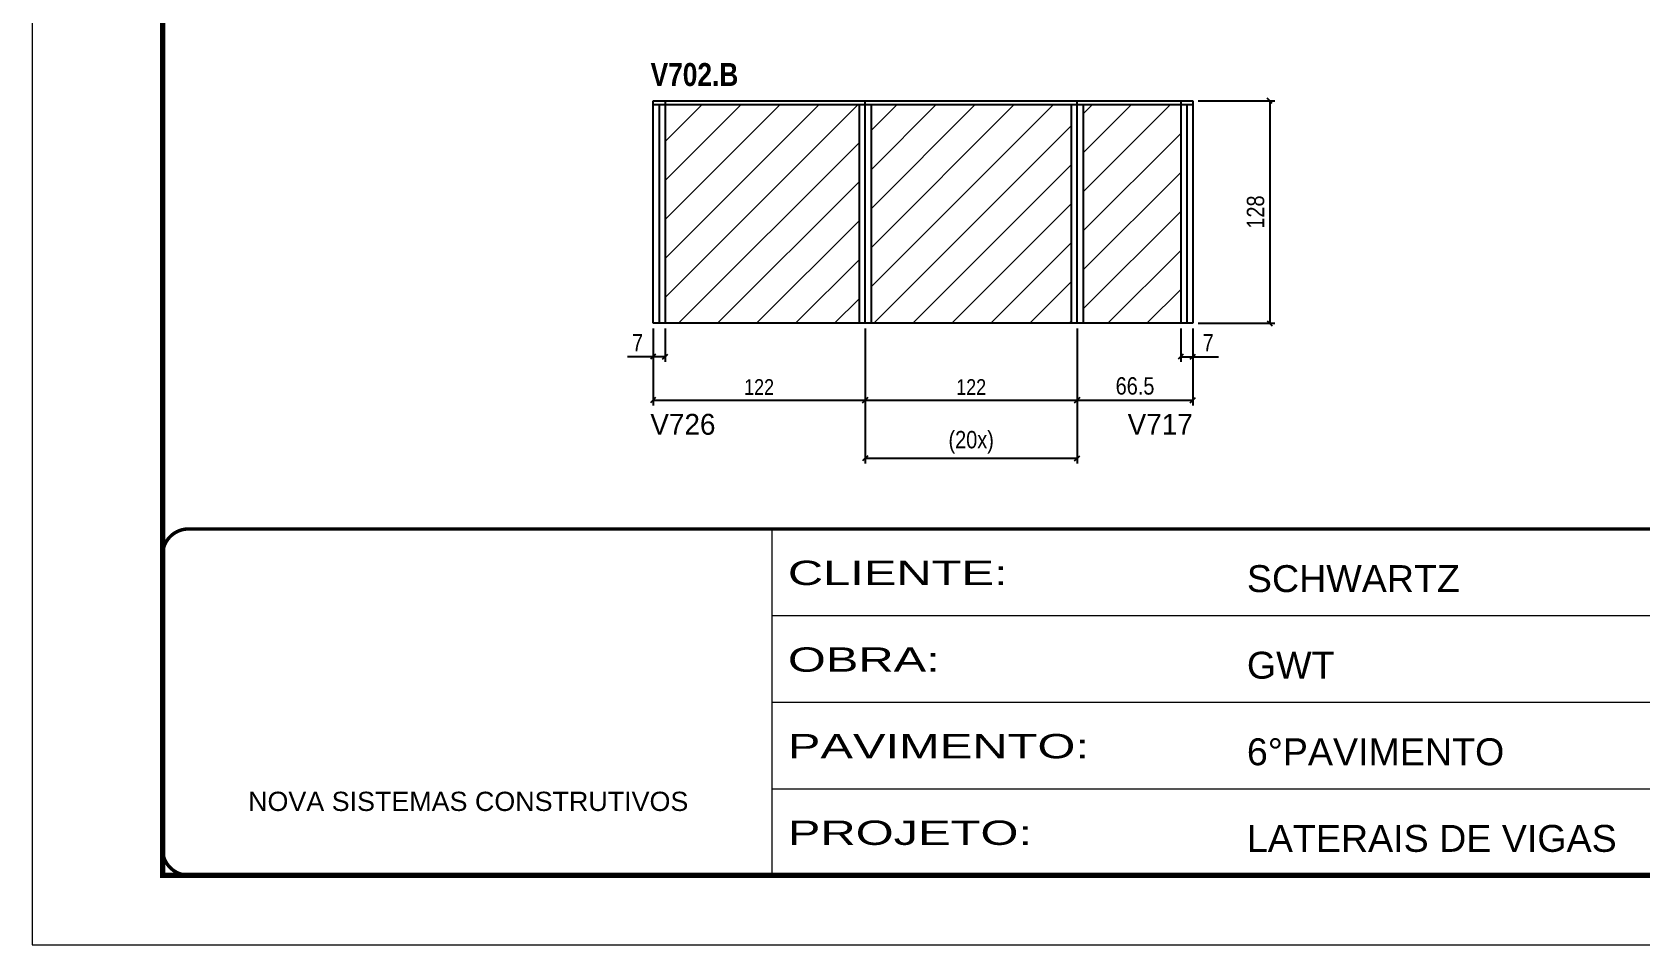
# Model space of a CAD drawing. Extents: x 13154 to 22413, y 1253 to 30260.
# Drawn here: x 16338 to 17263, y 27671 to 28196 of the extents above; entities that cross this region are included whole.
import ezdxf

# ---------------------------------------------------------------- set-up
doc = ezdxf.new("R2010")
doc.units = 0
for name, pattern in [('CONTINUO', [0]), ('DASHED', [0.75, 0.5, -0.25]), ('HIDDEN', [0.375, 0.25, -0.125])]:
    doc.linetypes.add(name, pattern=pattern)
for name, color, linetype in [('5', 5, 'Continuous'), ('COTA', 241, 'Continuous'), ('NOMENCLATURA', 7, 'Continuous'), ('Painéis', 200, 'Continuous'), ('SARR_2.2x7', 40, 'Continuous'), ('SARR_3.5x7', 81, 'Continuous')]:
    doc.layers.add(name, color=color, linetype=linetype)
for name, color, linetype, lineweight in [('Folhas', 255, 'Continuous', 9), ('Hachura', 251, 'Continuous', 9), ('SARRAFO DE PRESSAO', 251, 'DASHED', 9)]:
    doc.layers.add(name, color=color, linetype=linetype, lineweight=lineweight)
doc.styles.add('ARIAL', font='arial.ttf')
doc.styles.add('COTA TECNICA', font='techl___.ttf', dxfattribs={"height": 10})
doc.styles.add('COTA TECNICA-50', font='techl___.ttf', dxfattribs={"height": 9})
doc.styles.add('ROMAS860', font='ROMAS860.SHX')
doc.styles.add('TECNICA', font='techb___.ttf', dxfattribs={"height": 10})
doc.styles.add('Tecnologia', font='')
doc.styles.get('Tecnologia').set_extended_font_data('Forgotten Futurist')
doc.dimstyles.new('COTA PAINEL-50', dxfattribs={"dimtxt": 9, "dimasz": 3, "dimexe": 3, "dimexo": 3, "dimgap": 3, "dimtad": 1, "dimdec": 1, "dimzin": 12, "dimdsep": 46, "dimtxsty": 'COTA TECNICA-50', "dimblk1": 'OBLIQUE', "dimblk2": 'OBLIQUE', "dimsah": 1, "dimcen": 0.9, "dimclrd": 4, "dimclre": 4, "dimclrt": 240, "dimadec": 1, "dimazin": 3, "dimtfac": 1, "dimtdec": 1, "dimtmove": 0, "dimatfit": 3, "dimfxl": 1, "dimtolj": 1, "dimtzin": 12, "dimarcsym": 0})
doc.dimstyles.new('PAINEL', dxfattribs={"dimtxt": 10, "dimasz": 3, "dimexe": 3, "dimexo": 3, "dimgap": 3, "dimtad": 1, "dimdec": 1, "dimzin": 12, "dimdsep": 46, "dimtxsty": 'COTA TECNICA', "dimblk1": 'OBLIQUE', "dimblk2": 'OBLIQUE', "dimsah": 1, "dimcen": 0.9, "dimclrd": 4, "dimclre": 4, "dimclrt": 240, "dimadec": 1, "dimazin": 3, "dimtfac": 1, "dimtdec": 1, "dimtmove": 0, "dimatfit": 3, "dimfxl": 1, "dimtolj": 1, "dimtzin": 12, "dimarcsym": 0})

# ---------------------------------------------------------------- blocks, each defined once
blk = doc.blocks.new('9999999999')
at = {"color": 30, "linetype": 'CONTINUO'}
for p, q in [((98564.56, 34230.21), (98564.56, 34429.45)), ((98564.56, 34379.64), (99583.98, 34379.64)), ((98564.56, 34329.83), (99487.98, 34329.83)), ((98564.56, 34280.02), (99487.98, 34280.02))]:
    blk.add_line(p, q, dxfattribs=at)
at = {"color": 30, "linetype": 'CONTINUO', "const_width": 2}
blk.add_lwpolyline([(99583.98, 34230.21), (99583.98, 34414.45, 0.414214), (99568.98, 34429.45), (98228.98, 34429.45, 0.414214), (98213.98, 34414.45), (98213.98, 34245.21, 0.414214), (98228.98, 34230.21), (99583.98, 34230.21)], format="xyb", dxfattribs=at)
at = {"layer": 'Folhas'}
blk.add_lwpolyline([(98138.98, 34190.21), (99623.98, 34190.21), (99623.98, 35240.21), (98138.98, 35240.21)], close=True, dxfattribs=at)
at = {"layer": 'Folhas', "color": 30, "const_width": 3}
blk.add_lwpolyline([(98213.98, 34230.21), (99583.98, 34230.21), (99583.98, 35200.21), (98213.98, 35200.21)], close=True, dxfattribs=at)
at = {"color": 7, "linetype": 'Continuous', "ltscale": 5, "style": 'ARIAL'}
for s, height, p in [('SCHWARTZ', 15.483, (98837.68, 34393.13)), ('GWT', 15.483, (98837.68, 34343.32)), ('6°PAVIMENTO', 15.4829, (98837.68, 34293.51)), ('NOVA SISTEMAS CONSTRUTIVOS', 11.0592, (98263.19, 34267.21)), ('LATERAIS DE VIGAS', 15.4829, (98837.68, 34243.7))]:
    blk.add_text(s, height=height, dxfattribs=at).set_placement(p)
at = {"layer": 'Folhas', "color": 7, "style": 'Tecnologia', "width": 1.5}
for s, p in [('CLIENTE:', (98573.65, 34397.17)), ('OBRA:', (98573.65, 34347.31)), ('PAVIMENTO:', (98573.65, 34297.5)), ('PROJETO:', (98573.65, 34247.69))]:
    blk.add_text(s, height=14, dxfattribs=at).set_placement(p)
blk = doc.blocks.new('_Oblique')
at = {"color": 0, "linetype": 'ByBlock', "lineweight": -2}
blk.add_line((-0.5, -0.5), (0.5, 0.5), dxfattribs=at)
blk = doc.blocks.new('*D66')
at = {"layer": 'COTA', "color": 4, "linetype": 'ByBlock', "lineweight": -2, "transparency": 16777216}
for p, q in [((16694.99, 28025.12), (16694.99, 27980.93)), ((16816.99, 28025.12), (16816.99, 27980.93)), ((16694.99, 27983.93), (16816.99, 27983.93))]:
    blk.add_line(p, q, dxfattribs=at)
at = {"layer": 'Defpoints', "color": 0, "linetype": 'ByBlock', "transparency": 16777216}
for p in [(16694.99, 28028.12), (16816.99, 28028.12), (16816.99, 27983.93)]:
    blk.add_point(p, dxfattribs=at)
at = {"layer": 'COTA', "color": 4, "linetype": 'ByBlock', "lineweight": -2, "transparency": 16777216, "xscale": 3, "yscale": 3, "zscale": 3, "rotation": 180}
blk.add_blockref('_Oblique', (16694.99, 27983.93), dxfattribs=at)
at = {"layer": 'COTA', "color": 4, "linetype": 'ByBlock', "lineweight": -2, "transparency": 16777216, "xscale": 3, "yscale": 3, "zscale": 3}
blk.add_blockref('_Oblique', (16816.99, 27983.93), dxfattribs=at)
at = {"layer": 'COTA', "color": 240, "linetype": 'ByBlock', "transparency": 16777216, "insert": (16755.99, 27991.48), "char_height": 9, "attachment_point": 5, "style": 'COTA TECNICA-50'}
blk.add_mtext('\\A1;122', dxfattribs=at)
blk = doc.blocks.new('*D67')
at = {"layer": 'COTA', "color": 4, "linetype": 'ByBlock', "lineweight": -2, "transparency": 16777216}
for p, q in [((16816.99, 28025.12), (16816.99, 27980.93)), ((16938.99, 28025.12), (16938.99, 27980.93)), ((16816.99, 27983.93), (16938.99, 27983.93))]:
    blk.add_line(p, q, dxfattribs=at)
at = {"layer": 'Defpoints', "color": 0, "linetype": 'ByBlock', "transparency": 16777216}
for p in [(16816.99, 28028.12), (16938.99, 28028.12), (16938.99, 27983.93)]:
    blk.add_point(p, dxfattribs=at)
at = {"layer": 'COTA', "color": 4, "linetype": 'ByBlock', "lineweight": -2, "transparency": 16777216, "xscale": 3, "yscale": 3, "zscale": 3, "rotation": 180}
blk.add_blockref('_Oblique', (16816.99, 27983.93), dxfattribs=at)
at = {"layer": 'COTA', "color": 4, "linetype": 'ByBlock', "lineweight": -2, "transparency": 16777216, "xscale": 3, "yscale": 3, "zscale": 3}
blk.add_blockref('_Oblique', (16938.99, 27983.93), dxfattribs=at)
at = {"layer": 'COTA', "color": 240, "linetype": 'ByBlock', "transparency": 16777216, "insert": (16877.99, 27991.48), "char_height": 9, "attachment_point": 5, "style": 'COTA TECNICA-50'}
blk.add_mtext('\\A1;122', dxfattribs=at)
blk = doc.blocks.new('*D68')
at = {"layer": 'COTA', "color": 4, "linetype": 'ByBlock', "lineweight": -2, "transparency": 16777216}
for p, q in [((17008.49, 28156.12), (17052.7, 28156.12)), ((17049.7, 28156.12), (17049.7, 28028.12)), ((17008.49, 28028.12), (17052.7, 28028.12))]:
    blk.add_line(p, q, dxfattribs=at)
at = {"layer": 'Defpoints', "color": 0, "linetype": 'ByBlock', "transparency": 16777216}
for p in [(17005.49, 28156.12), (17005.49, 28028.12), (17049.7, 28028.12)]:
    blk.add_point(p, dxfattribs=at)
at = {"layer": 'COTA', "color": 4, "linetype": 'ByBlock', "lineweight": -2, "transparency": 16777216, "xscale": 3, "yscale": 3, "zscale": 3}
for p, rotation in [((17049.7, 28156.12), 90), ((17049.7, 28028.12), 270)]:
    blk.add_blockref('_Oblique', p, dxfattribs=dict(at, rotation=rotation))
at = {"layer": 'COTA', "color": 240, "linetype": 'ByBlock', "transparency": 16777216, "insert": (17041.6, 28092.12), "char_height": 10, "attachment_point": 5, "rotation": 90, "style": 'COTA TECNICA'}
blk.add_mtext('\\A1;128', dxfattribs=at)
blk = doc.blocks.new('*D69')
at = {"layer": 'COTA', "color": 4, "lineweight": -2, "transparency": 16777216}
for p, q in [((16938.99, 28025.12), (16938.99, 27980.93)), ((17005.49, 28025.12), (17005.49, 27980.93)), ((16938.99, 27983.93), (17005.49, 27983.93))]:
    blk.add_line(p, q, dxfattribs=at)
at = {"layer": 'Defpoints', "color": 0, "transparency": 16777216}
for p in [(16938.99, 28028.12), (17005.49, 28028.12), (17005.49, 27983.93)]:
    blk.add_point(p, dxfattribs=at)
at = {"layer": 'COTA', "color": 4, "lineweight": -2, "transparency": 16777216, "xscale": 3, "yscale": 3, "zscale": 3, "rotation": 180}
blk.add_blockref('_Oblique', (16938.99, 27983.93), dxfattribs=at)
at = {"layer": 'COTA', "color": 4, "lineweight": -2, "transparency": 16777216, "xscale": 3, "yscale": 3, "zscale": 3}
blk.add_blockref('_Oblique', (17005.49, 27983.93), dxfattribs=at)
at = {"layer": 'COTA', "color": 240, "transparency": 16777216, "insert": (16972.24, 27992.04), "char_height": 10, "attachment_point": 5, "style": 'COTA TECNICA'}
blk.add_mtext('\\A1;66.5', dxfattribs=at)
blk = doc.blocks.new('*D70')
at = {"layer": 'COTA', "color": 4, "lineweight": -2, "transparency": 16777216}
for p, q in [((16694.99, 28025.12), (16694.99, 28005.91)), ((16701.99, 28025.12), (16701.99, 28005.91)), ((16694.99, 28008.91), (16680.26, 28008.91)), ((16701.99, 28008.91), (16694.99, 28008.91))]:
    blk.add_line(p, q, dxfattribs=at)
at = {"layer": 'Defpoints', "color": 0, "transparency": 16777216}
for p in [(16694.99, 28028.12), (16701.99, 28028.12), (16694.99, 28008.91)]:
    blk.add_point(p, dxfattribs=at)
at = {"layer": 'COTA', "color": 4, "lineweight": -2, "transparency": 16777216, "xscale": 3, "yscale": 3, "zscale": 3, "rotation": 180}
blk.add_blockref('_Oblique', (16694.99, 28008.91), dxfattribs=at)
at = {"layer": 'COTA', "color": 4, "lineweight": -2, "transparency": 16777216, "xscale": 3, "yscale": 3, "zscale": 3}
blk.add_blockref('_Oblique', (16701.99, 28008.91), dxfattribs=at)
at = {"layer": 'COTA', "color": 240, "transparency": 16777216, "insert": (16686.12, 28016.98), "char_height": 10, "attachment_point": 5, "style": 'COTA TECNICA'}
blk.add_mtext('\\A1;7', dxfattribs=at)
blk = doc.blocks.new('*D54')
at = {"layer": 'COTA', "color": 4, "lineweight": -2, "transparency": 16777216}
for p, q in [((16998.49, 28025.12), (16998.49, 28005.91)), ((17005.49, 28025.12), (17005.49, 28005.91)), ((16998.49, 28008.91), (17005.49, 28008.91)), ((17005.49, 28008.91), (17020.22, 28008.91))]:
    blk.add_line(p, q, dxfattribs=at)
at = {"layer": 'Defpoints', "color": 0, "transparency": 16777216}
for p in [(16998.49, 28028.12), (17005.49, 28028.12), (17005.49, 28008.91)]:
    blk.add_point(p, dxfattribs=at)
at = {"layer": 'COTA', "color": 4, "lineweight": -2, "transparency": 16777216, "xscale": 3, "yscale": 3, "zscale": 3, "rotation": 180}
blk.add_blockref('_Oblique', (16998.49, 28008.91), dxfattribs=at)
at = {"layer": 'COTA', "color": 4, "lineweight": -2, "transparency": 16777216, "xscale": 3, "yscale": 3, "zscale": 3}
blk.add_blockref('_Oblique', (17005.49, 28008.91), dxfattribs=at)
at = {"layer": 'COTA', "color": 240, "transparency": 16777216, "insert": (17014.35, 28016.98), "char_height": 10, "attachment_point": 5, "style": 'COTA TECNICA'}
blk.add_mtext('\\A1;7', dxfattribs=at)
blk = doc.blocks.new('*D71')
at = {"layer": 'COTA', "color": 4, "lineweight": -2, "transparency": 16777216}
for p, q in [((16816.99, 28025.12), (16816.99, 27947.48)), ((16938.99, 28025.12), (16938.99, 27947.48)), ((16816.99, 27950.48), (16938.99, 27950.48))]:
    blk.add_line(p, q, dxfattribs=at)
at = {"layer": 'Defpoints', "color": 0, "transparency": 16777216}
for p in [(16816.99, 28028.12), (16938.99, 28028.12), (16938.99, 27950.48)]:
    blk.add_point(p, dxfattribs=at)
at = {"layer": 'COTA', "color": 4, "lineweight": -2, "transparency": 16777216, "xscale": 3, "yscale": 3, "zscale": 3, "rotation": 180}
blk.add_blockref('_Oblique', (16816.99, 27950.48), dxfattribs=at)
at = {"layer": 'COTA', "color": 4, "lineweight": -2, "transparency": 16777216, "xscale": 3, "yscale": 3, "zscale": 3}
blk.add_blockref('_Oblique', (16938.99, 27950.48), dxfattribs=at)
at = {"layer": 'COTA', "color": 240, "transparency": 16777216, "insert": (16877.99, 27959.7), "char_height": 10, "attachment_point": 5, "style": 'COTA TECNICA'}
blk.add_mtext('\\A1;(20x)', dxfattribs=at)

msp = doc.modelspace()

# ---------------------------------------------------------------- hatches: boundary and pattern name
at = {"layer": 'Hachura', "linetype": 'ByBlock'}
h = msp.add_hatch(dxfattribs=at)
h.set_pattern_fill('ANSI31', color=256, scale=5)
h.set_pattern_definition([(45, (-36.601, -10.812), (-11.22532, 11.22532), [])])
h.paths.add_polyline_path([(16701.99, 28153.92), (16701.99, 28028.12), (16813.49, 28028.12), (16813.49, 28153.92)])
h.paths.add_polyline_path([(16820.49, 28028.12), (16935.49, 28028.12), (16935.49, 28153.92), (16820.49, 28153.92)])
h.paths.add_polyline_path([(16942.49, 28028.12), (16998.49, 28028.12), (16998.49, 28153.92), (16942.49, 28153.92)])

# ---------------------------------------------------------------- linework, layer by layer
at = {"layer": 'Painéis', "linetype": 'Continuous'}
for p, q in [((16694.99, 28028.12), (16694.99, 28156.12)), ((16694.99, 28156.12), (17005.49, 28156.12)), ((16816.99, 28028.12), (16816.99, 28156.12)), ((16938.99, 28028.12), (16938.99, 28156.12)), ((17005.49, 28156.12), (17005.49, 28028.12)), ((17005.49, 28028.12), (16694.99, 28028.12))]:
    msp.add_line(p, q, dxfattribs=at)
at = {"layer": 'SARR_2.2x7', "linetype": 'Continuous'}
for p, q in [((16694.99, 28153.92), (16816.99, 28153.92)), ((16816.99, 28153.92), (16938.99, 28153.92)), ((16938.99, 28153.92), (17005.49, 28153.92))]:
    msp.add_line(p, q, dxfattribs=at)
at = {"layer": 'SARR_2.2x7', "linetype": 'HIDDEN'}
for p, q in [((16701.99, 28156.12), (16701.99, 28028.12)), ((16998.49, 28156.12), (16998.49, 28028.12))]:
    msp.add_line(p, q, dxfattribs=at)
at = {"layer": 'SARR_3.5x7'}
for p, q in [((16698.49, 28153.92), (16698.49, 28028.12)), ((16813.49, 28153.92), (16813.49, 28028.12)), ((16820.49, 28153.92), (16820.49, 28028.12)), ((16935.49, 28153.92), (16935.49, 28028.12)), ((16942.49, 28153.92), (16942.49, 28028.12)), ((17001.99, 28153.92), (17001.99, 28028.12))]:
    msp.add_line(p, q, dxfattribs=at)

# ---------------------------------------------------------------- block references
at = {"layer": 'SARRAFO DE PRESSAO', "color": 6, "linetype": 'ByBlock'}
msp.add_blockref('9999999999', (-81801.1, -6519.61), dxfattribs=at)

# ---------------------------------------------------------------- texts
at = {"layer": '5', "linetype": 'Continuous', "style": 'ROMAS860'}
for s, p in [('V726', (16693.43, 27964.03)), ('V717', (16967.98, 27964.03))]:
    msp.add_text(s, height=12, rotation=359.99996, dxfattribs=at).set_placement(p)
at = {"layer": 'NOMENCLATURA', "style": 'TECNICA'}
msp.add_text('V702.B', height=13.2, dxfattribs=at).set_placement((16693.61, 28164.64))

# ---------------------------------------------------------------- dimensions: what is measured, and where the dimension line sits
at = {"layer": 'COTA', "linetype": 'ByBlock'}
dim = msp.add_linear_dim(base=(17049.7, 28028.12), p1=(17005.49, 28156.12), p2=(17005.49, 28028.12), angle=90, dimstyle='PAINEL', dxfattribs=at)
dim.commit()
dim.dimension.update_dxf_attribs({"geometry": '*D68', "text_midpoint": (17041.6, 28092.12)})
at = {"layer": 'COTA'}
for base, p1, p2, picture, middle in [((16694.99, 28008.91), (16701.99, 28028.12), (16694.99, 28028.12), '*D70', (16686.12, 28016.98)), ((17005.49, 27983.93), (16938.99, 28028.12), (17005.49, 28028.12), '*D69', (16972.24, 27992.04))]:
    dim = msp.add_linear_dim(base=base, p1=p1, p2=p2, dimstyle='PAINEL', dxfattribs=at)
    dim.commit()
    dim.dimension.update_dxf_attribs({"geometry": picture, "text_midpoint": middle})
at = {"layer": 'COTA', "linetype": 'ByBlock'}
dim = msp.add_linear_dim(base=(16816.99, 27983.93), p1=(16694.99, 28028.12), p2=(16816.99, 28028.12), angle=180, dimstyle='COTA PAINEL-50', override={"dimarcsym": 1}, dxfattribs=at)
dim.commit()
dim.dimension.update_dxf_attribs({"geometry": '*D66', "text_midpoint": (16755.99, 27991.48)})
dim = msp.add_linear_dim(base=(16938.99, 27983.93), p1=(16816.99, 28028.12), p2=(16938.99, 28028.12), dimstyle='COTA PAINEL-50', override={"dimarcsym": 1}, dxfattribs=at)
dim.commit()
dim.dimension.update_dxf_attribs({"geometry": '*D67', "text_midpoint": (16877.99, 27991.48)})
at = {"layer": 'COTA'}
dim = msp.add_linear_dim(base=(16938.99, 27950.48), p1=(16816.99, 28028.12), p2=(16938.99, 28028.12), text='(20x)', dimstyle='PAINEL', dxfattribs=at)
dim.commit()
dim.dimension.update_dxf_attribs({"geometry": '*D71', "text_midpoint": (16877.99, 27959.7)})
dim = msp.add_linear_dim(base=(17005.49, 28008.91), p1=(16998.49, 28028.12), p2=(17005.49, 28028.12), angle=180, dimstyle='PAINEL', dxfattribs=at)
dim.commit()
dim.dimension.update_dxf_attribs({"geometry": '*D54', "text_midpoint": (17014.35, 28016.98)})

doc.saveas('drawing.dxf')
